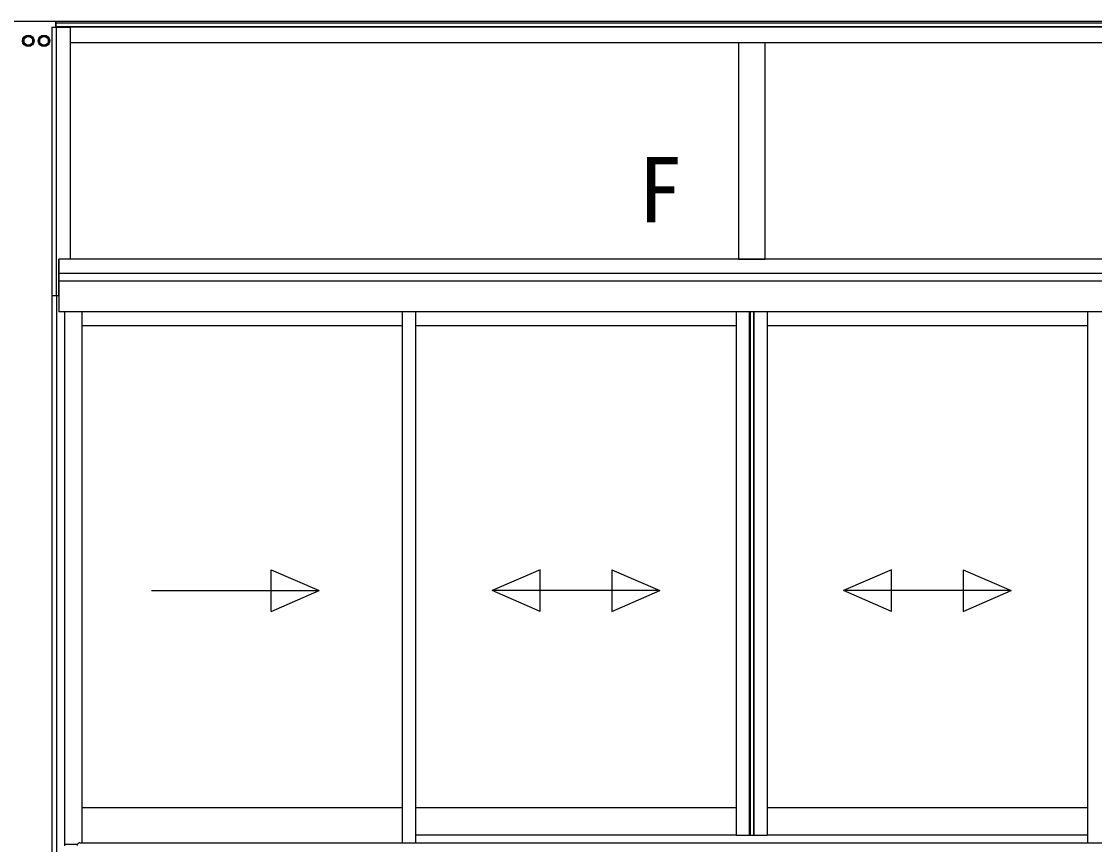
# Model space of a CAD drawing. Units: millimetres, scale not verified. Extents: x -1225 to 1225, y -1820 to 1812.
# Drawn here: x -2.8 to 201.9, y 7.3 to 164.4 of the extents above; entities that cross this region are included whole.
import ezdxf
from ezdxf.enums import TextEntityAlignment as Align

# ---------------------------------------------------------------- set-up
doc = ezdxf.new("R2010")
doc.units = ezdxf.units.MM
doc.header["$LTSCALE"] = 10
doc.layers.add('0-2_USER1', color=3, linetype='Continuous')
doc.layers.add('0-6_YKK_A1', color=4, linetype='Continuous')
doc.styles.add('ＭＳ ゴシック', font='')
doc.styles.get('ＭＳ ゴシック').set_extended_font_data('MS Gothic')

msp = doc.modelspace()

# ---------------------------------------------------------------- linework, layer by layer
at = {"layer": '0-6_YKK_A1'}
for p, q in [((300, 164.45), (-270.05, 164.45)), ((3.75, 163.35), (3.75, 164.45)), ((3.8, 163.35), (3.8, 164.45)), ((269.2, 164.15), (3.8, 164.15)), ((3, 163.35), (3, 112.05)), ((269.2, 163.45), (3.8, 163.45)), ((3.88, 112.05), (3.88, 163.35)), ((266.45, 163.35), (6.55, 163.35)), ((6.55, 160.35), (6.55, 163.35)), ((266.45, 160.35), (6.55, 160.35)), ((134, 160.35), (134, 119.05)), ((139, 160.35), (139, 119.05)), ((4.3, 112.05), (4.3, 119.05)), ((6.5, 119.05), (4.3, 119.05)), ((268.65, 119.05), (4.35, 119.05)), ((4.35, 119.05), (4.35, 109.05)), ((134, 119.05), (139, 119.05)), ((268.65, 116.35), (4.35, 116.35)), ((268.65, 114.85), (4.35, 114.85)), ((4.3, 112.05), (3, 112.05)), ((3, 112.05), (3, 4.35)), ((4.3, 112.05), (3, 112.05)), ((3.88, 112.05), (3.88, 4.35)), ((4.3, 112.05), (4.3, 109.05)), ((5.4, 109.05), (4.3, 109.05)), ((268.65, 109.05), (4.35, 109.05)), ((5.4, 109.05), (5.4, 7.11)), ((8.8, 7.7), (8.8, 109.05)), ((69.92, 7.7), (69.92, 109.05)), ((72.42, 7.7), (72.42, 109.05)), ((133.55, 109.05), (133.55, 9.15)), ((136.05, 109.05), (136.05, 9.15)), ((136.2, 109.05), (136.2, 9.15)), ((136.83, 109.05), (136.83, 9.15)), ((136.95, 109.05), (136.95, 9.15)), ((139.45, 109.05), (139.45, 9.15)), ((200.57, 109.05), (200.57, 7.7)), ((69.92, 106.35), (8.8, 106.35)), ((133.55, 106.35), (72.42, 106.35)), ((200.57, 106.35), (139.45, 106.35)), ((44.82, 51.81), (44.82, 59.81)), ((44.82, 59.81), (53.99, 55.81)), ((96.15, 59.81), (86.99, 55.81)), ((96.15, 51.81), (96.15, 59.81)), ((109.82, 59.81), (118.99, 55.81)), ((109.82, 59.81), (109.82, 51.81)), ((163.18, 59.81), (154.01, 55.81)), ((163.18, 51.81), (163.18, 59.81)), ((176.85, 59.81), (186.01, 55.81)), ((176.85, 59.81), (176.85, 51.81)), ((21.99, 55.81), (53.99, 55.81)), ((44.82, 51.81), (53.99, 55.81)), ((96.15, 51.81), (86.99, 55.81)), ((118.99, 55.81), (86.99, 55.81)), ((109.82, 51.81), (118.99, 55.81)), ((163.18, 51.81), (154.01, 55.81)), ((186.01, 55.81), (154.01, 55.81)), ((176.85, 51.81), (186.01, 55.81)), ((69.92, 14.35), (8.8, 14.35)), ((133.55, 14.35), (72.42, 14.35)), ((200.57, 14.35), (139.45, 14.35)), ((133.55, 9.15), (72.42, 9.15)), ((133.55, 9.15), (139.45, 9.15)), ((200.57, 9.15), (139.45, 9.15)), ((7.87, 7.35), (5.4, 7.35)), ((8.35, 7.7), (264.65, 7.7))]:
    msp.add_line(p, q, dxfattribs=at)
msp.add_lwpolyline([(3, 163.35), (6.5, 163.35), (6.5, 119.05)], dxfattribs=at)
for points in [[(-1.5, 161.73), (-2.35, 161.24), (-2.35, 160.26), (-1.5, 159.77), (-0.65, 160.26), (-0.65, 161.24)], [(1.5, 161.73), (0.65, 161.24), (0.65, 160.26), (1.5, 159.77), (2.35, 160.26), (2.35, 161.24)]]:
    msp.add_lwpolyline(points, close=True, dxfattribs=at)
for centre, radius in [((-1.5, 160.75), 1.1), ((1.5, 160.75), 1.1), ((-1.5, 160.75), 0.85), ((1.5, 160.75), 0.85)]:
    msp.add_circle(centre, radius, dxfattribs=at)
for centre, radius, start, end in [((-1.5, 160.75), 0.86, 51.254, 68.746), ((-1.5, 160.75), 0.86, 291.254, 308.746), ((-1.5, 160.75), 0.86, 351.254, 8.746), ((1.5, 160.75), 0.86, 51.254, 68.746), ((1.5, 160.75), 0.86, 291.254, 308.746), ((1.5, 160.75), 0.86, 351.254, 8.746), ((8.35, 7.2), 0.5, 162.5426, 180), ((8.35, 7.2), 0.5, 90, 162.5426)]:
    msp.add_arc(centre, radius, start, end, dxfattribs=at)

# ---------------------------------------------------------------- texts
at = {"layer": '0-2_USER1', "style": 'ＭＳ ゴシック'}
msp.add_text('F', height=12.46, dxfattribs=at).set_placement((114.82, 122.35), align=Align.BOTTOM_LEFT)

doc.saveas('drawing.dxf')
